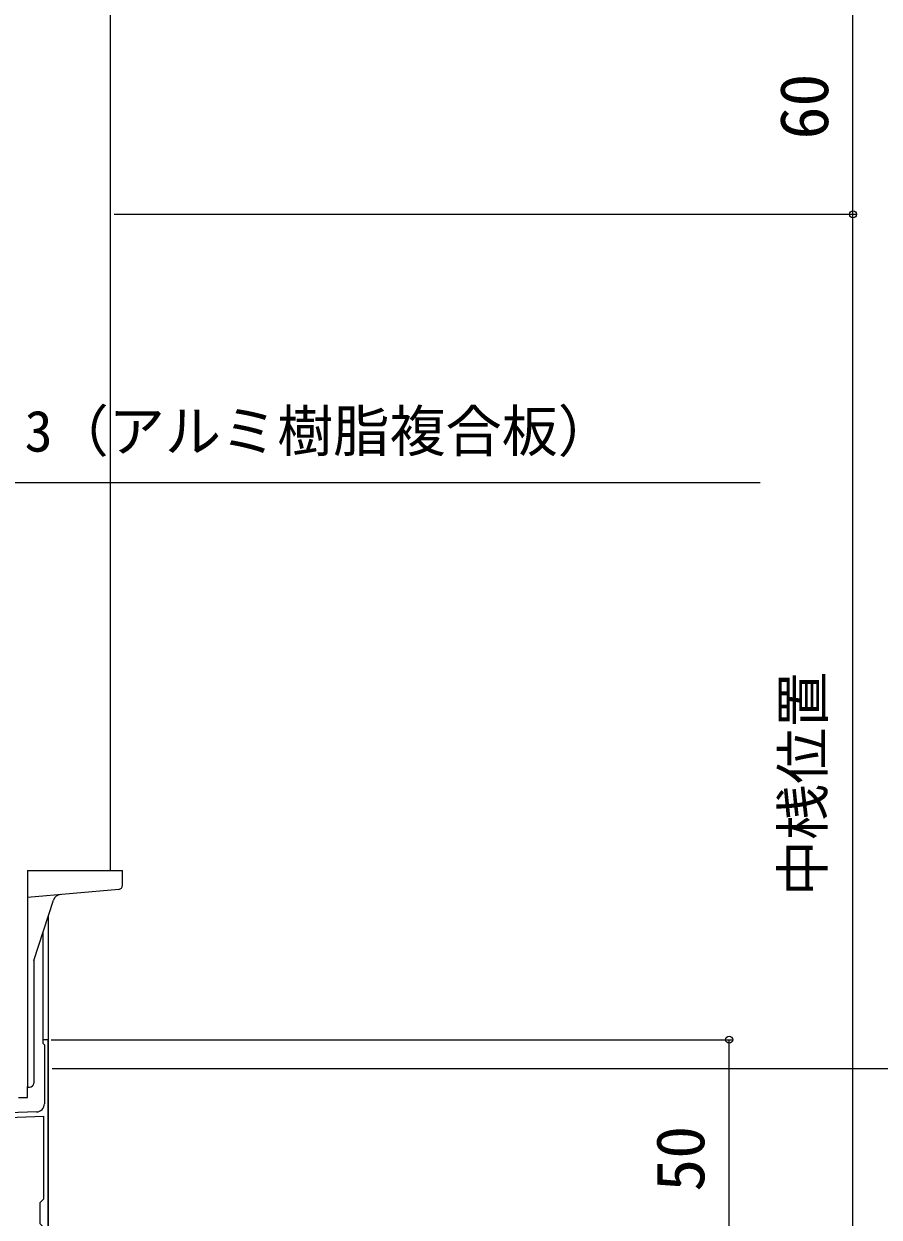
# Model space of a CAD drawing. Units: millimetres, scale not verified. Extents: x -700 to 700, y -1044 to 1037.
# Drawn here: x -535.9 to -328.7, y -717.7 to -428.5 of the extents above; entities that cross this region are included whole.
import ezdxf
from ezdxf.enums import TextEntityAlignment as Align

# ---------------------------------------------------------------- set-up
doc = ezdxf.new("R2010")
doc.units = ezdxf.units.MM
doc.header["$LTSCALE"] = 6
doc.layers.add('0-2_YKK_11', color=7, linetype='Continuous')
doc.layers.add('0-7_YKK_D', color=6, linetype='Continuous')
doc.layers.add('0-4_YKK_12', color=2, linetype='Continuous', lineweight=18)
doc.layers.add('0-5_YKK_13', color=4, linetype='Continuous', lineweight=18)
doc.styles.add('ＭＳ ゴシック', font='')
doc.styles.get('ＭＳ ゴシック').set_extended_font_data('MS Gothic')

msp = doc.modelspace()

# ---------------------------------------------------------------- linework, layer by layer
at = {"layer": '0-2_YKK_11'}
for points in [[(-546.1, -698.527), (-546.1, -693.762), (-531.1, -693.238), (-531.1, -713.3), (-532, -714.2), (-532, -719.2), (-531.1, -720.1), (-531.1, -723.9), (-533, -723.9), (-533, -724.7), (-530, -724.7), (-530, -674.7), (-531.3, -674.7), (-531.3, -675.5), (-531.1, -675.7), (-530.9, -675.9), (-530.9, -690.199)], [(-532.831, -692.198), (-544, -692.588), (-544, -684.272), (-543.97, -684.141)]]:
    msp.add_lwpolyline(points, dxfattribs=at)
msp.add_arc((-532.9, -690.199), 2, 272.00001, 0.00003, dxfattribs=at)
at = {"layer": '0-4_YKK_12'}
for p, q in [((-515, -229.203), (-515, -633.7)), ((-530, -644.765), (-530, -724.7)), ((-531.3, -648.766), (-531.3, -674.7)), ((-530, -674.7), (-531.3, -674.7)), ((-535, -688.7), (-535, -686.066)), ((-537.2, -688.7), (-535, -688.7))]:
    msp.add_line(p, q, dxfattribs=at)
at = {"layer": '0-5_YKK_13'}
for p, q in [((-535, -633.7), (-535, -686.2)), ((-535, -633.7), (-512, -633.7)), ((-512, -637.272), (-512, -633.7)), ((-512.913, -638.268), (-535, -640.2)), ((-533.5, -655.535), (-528.737, -640.876)), ((-533.5, -655.535), (-533.5, -685.2)), ((-535, -686.2), (-534.5, -686.2))]:
    msp.add_line(p, q, dxfattribs=at)
for centre, radius, start, end in [((-513, -637.272), 1, 275, 0), ((-526.835, -641.494), 2, 95, 162), ((-534.5, -685.2), 1, 270, 0)]:
    msp.add_arc(centre, radius, start, end, dxfattribs=at)
at = {"layer": '0-7_YKK_D'}
for p, q in [((-335, -474.7), (-335, -414.7)), ((-514, -474.7), (-334, -474.7)), ((-512, -474.7), (-334, -474.7)), ((-335, -724.7), (-335, -474.7)), ((-544, -539.7), (-357.486, -539.7)), ((-529.3, -674.7), (-364, -674.7)), ((-365, -724.7), (-365, -674.7)), ((-529, -681.7), (-304, -681.7)), ((-529, -681.7), (-304, -681.7))]:
    msp.add_line(p, q, dxfattribs=at)
for centre in [(-335, -474.7), (-335, -474.7), (-365, -674.7)]:
    msp.add_circle(centre, 0.85, dxfattribs=at)

# ---------------------------------------------------------------- texts
at = {"layer": '0-7_YKK_D', "style": 'ＭＳ ゴシック'}
for s, height, p in [('60', 11.73, (-337.5, -456.564)), ('中桟位置', 9.971, (-339.2, -639.92)), ('50', 11.73, (-367.5, -711.518))]:
    msp.add_text(s, height=height, rotation=90, dxfattribs=at).set_placement(p, align=Align.BOTTOM_LEFT)
msp.add_text('3（アルミ樹脂複合板）', height=9.971, dxfattribs=at).set_placement((-535.704, -535.191), align=Align.BOTTOM_LEFT)

doc.saveas('drawing.dxf')
